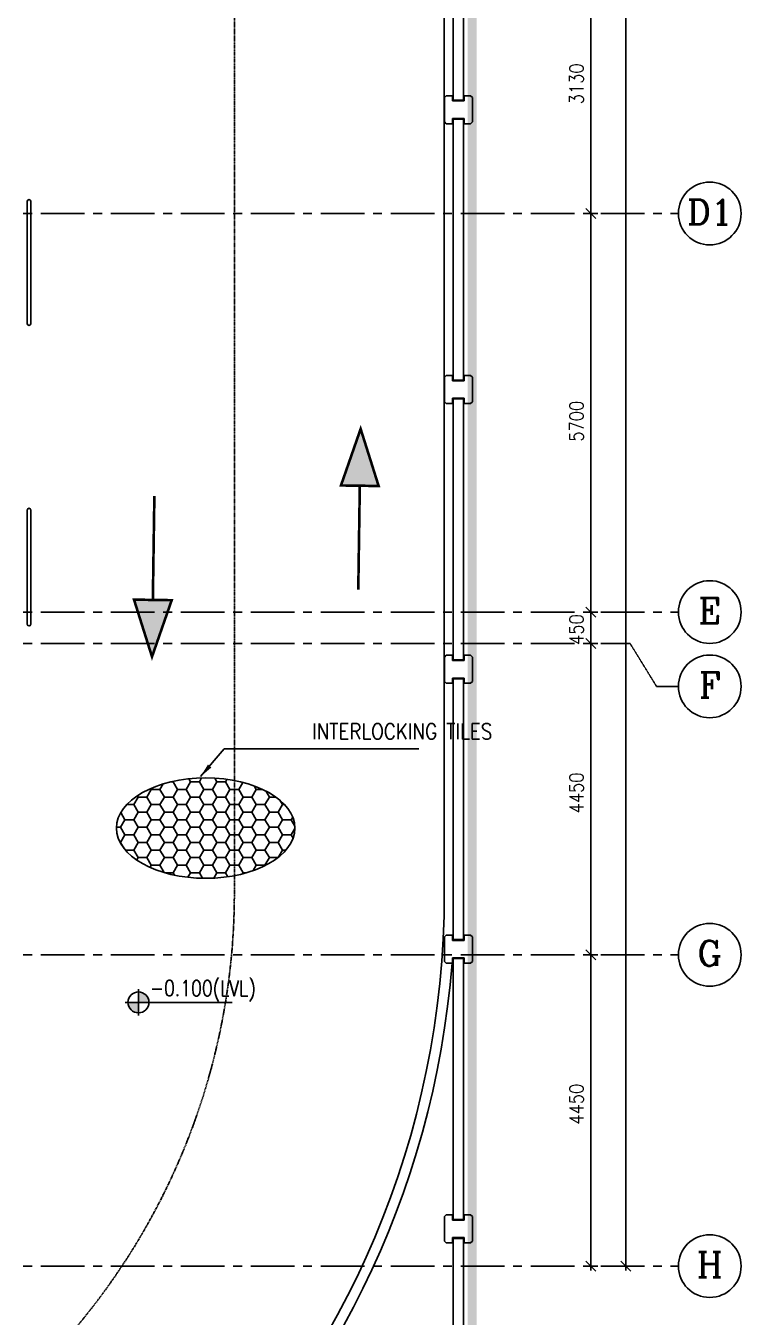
# Model space of a CAD drawing. Header units: metres. Extents: x 841183 to 1048542, y 259326 to 317714.
# Drawn here: x 1038321 to 1048542, y 279722 to 298183 of the extents above; entities that cross this region are included whole.
import ezdxf
from ezdxf.enums import TextEntityAlignment as Align

# ---------------------------------------------------------------- set-up
doc = ezdxf.new("R2010")
doc.units = ezdxf.units.M
doc.header["$PDMODE"] = 34
for name, pattern in [('CENTER', [2, 1.25, -0.25, 0.25, -0.25]), ('HIDDEN2', [0.1875, 0.125, -0.0625]), ('VILLA AXIS$0$CENTER', [2, 1.25, -0.25, 0.25, -0.25])]:
    doc.linetypes.add(name, pattern=pattern)
for name, color, linetype, transparency in [('A-AXIS DIMENSION', 252, 'Continuous', 0.6), ('A-AXIS MARKER', 253, 'Continuous', 0.6), ('A-AXIS TEXT', 252, 'Continuous', 0.6), ('A-DOOR', 252, 'Continuous', 0.6), ('A-REFLECT DOWN', 252, 'Continuous', 0.6), ('G-PAVEMENT', 252, 'Continuous', 0.6)]:
    doc.layers.add(name, color=color, linetype=linetype, transparency=transparency)
for name, color, linetype in [('A-AXIS LINE', 253, 'Continuous'), ('A-LEVEL', 252, 'Continuous'), ('A-RAILING', 252, 'Continuous'), ('A-TEXT', 252, 'Continuous'), ('A-WALL-1', 252, 'Continuous'), ('F-PLOT LIMITS - Zoom', 1, 'Continuous'), ('G-LEADER', 252, 'Continuous'), ('G-LVL', 252, 'Continuous'), ('PRE CAST WALL', 252, 'Continuous')]:
    doc.layers.add(name, color=color, linetype=linetype)
doc.styles.add('ISOCP3', font='isocp3.shx')
doc.styles.add('romans', font='romans.shx', dxfattribs={"width": 0.85})
doc.styles.add('VILLA AXIS$0$U SHAPE AXIS$0$AXES$0$COMP', font='complex')
doc.dimstyles.new('DIM-100', dxfattribs={"dimtxt": 200, "dimasz": 100, "dimexe": 50, "dimexo": 75, "dimgap": 50, "dimtad": 1, "dimdec": 0, "dimrnd": 5, "dimzin": 9, "dimdsep": 46, "dimtxsty": 'romans', "dimblk1": 'D-oblique', "dimblk2": 'D-oblique', "dimsah": 1, "dimcen": 100, "dimdle": 100, "dimclrd": 256, "dimclre": 256, "dimclrt": 131, "dimadec": 0, "dimazin": 0, "dimtfac": 1, "dimtdec": 0, "dimtofl": 0, "dimtmove": 2, "dimatfit": 3, "dimldrblk": 'OBLIQUE', "dimfxl": 100, "dimfxlon": 1, "dimtfillclr": 256, "dimtolj": 1, "dimtzin": 0, "dimarcsym": 0})
doc.dimstyles.new('LEADER-100', dxfattribs={"dimtxt": 225, "dimasz": 200, "dimexe": 100, "dimexo": 100, "dimgap": 50, "dimtad": 1, "dimdec": 0, "dimzin": 0, "dimdsep": 46, "dimtxsty": 'ISOCP3', "dimcen": 100, "dimdle": 100, "dimclrd": 256, "dimclre": 256, "dimclrt": 3, "dimadec": 0, "dimazin": 0, "dimtfac": 1, "dimtdec": 0, "dimtofl": 0, "dimtmove": 2, "dimatfit": 3, "dimfxl": 1, "dimtolj": 1, "dimtzin": 0, "dimarcsym": 0})

# ---------------------------------------------------------------- blocks, each defined once
blk = doc.blocks.new('D-oblique')
for p, q in [((-1, 0), (0.65, 0)), ((-0.71, -0.71), (0.71, 0.71)), ((0, -1), (0, 1))]:
    blk.add_line(p, q)
blk = doc.blocks.new('*D162')
at = {"layer": 'A-AXIS DIMENSION', "lineweight": -2, "transparency": 16777216}
for p, q in [((8695, 0), (8844, 0)), ((8794, -31132), (8794, -100)), ((8696, -31232), (8844, -31232))]:
    blk.add_line(p, q, dxfattribs=at)
at = {"layer": 'Defpoints', "color": 0, "transparency": 16777216}
for p in [(7900, 0, -68), (8794, 0), (7900, -31232, -139)]:
    blk.add_point(p, dxfattribs=at)
at = {"layer": 'A-AXIS DIMENSION', "lineweight": -2, "transparency": 16777216, "xscale": 100, "yscale": 100, "zscale": 100}
for p, rotation in [((8794, 0), 90), ((8794, -31232), 270)]:
    blk.add_blockref('D-oblique', p, dxfattribs=dict(at, rotation=rotation))
at = {"layer": 'A-AXIS DIMENSION', "transparency": 16777216, "insert": (8589, -7528), "char_height": 200, "attachment_point": 5, "rotation": 90, "style": 'romans'}
blk.add_mtext('\\A1;31230', dxfattribs=at)
blk = doc.blocks.new('_OBLIQUE')
at = {"color": 0, "linetype": 'ByBlock'}
blk.add_line((-0.5, -0.5), (0.5, 0.5), dxfattribs=at)
blk = doc.blocks.new('VILLA AXIS$0$U SHAPE AXIS$0$AXES$0$AXIS-MARK')
at = {"layer": 'A-AXIS MARKER'}
blk.add_circle((0, 0.5), 0.5, dxfattribs=at)
at = {"layer": 'A-AXIS TEXT', "color": 8, "style": 'VILLA AXIS$0$U SHAPE AXIS$0$AXES$0$COMP'}
blk.add_attdef('1', text='', height=0.4, dxfattribs=at).set_placement((0, 0.5), align=Align.MIDDLE)
blk = doc.blocks.new('*D166')
at = {"layer": 'A-AXIS DIMENSION', "lineweight": -2, "transparency": 16777216}
for p, q in [((8195, -13052), (8344, -13052)), ((8294, -16083), (8294, -13152)), ((8195, -16183), (8344, -16183))]:
    blk.add_line(p, q, dxfattribs=at)
at = {"layer": 'Defpoints', "color": 0, "transparency": 16777216}
for p in [(560, -13052, -68), (8294, -13052), (560, -16183, -6)]:
    blk.add_point(p, dxfattribs=at)
at = {"layer": 'A-AXIS DIMENSION', "lineweight": -2, "transparency": 16777216, "xscale": 100, "yscale": 100, "zscale": 100}
for p, rotation in [((8294, -13052), 90), ((8294, -16183), 270)]:
    blk.add_blockref('D-oblique', p, dxfattribs=dict(at, rotation=rotation))
at = {"layer": 'A-AXIS DIMENSION', "transparency": 16777216, "insert": (8089, -14330), "char_height": 200, "attachment_point": 5, "rotation": 90, "style": 'romans'}
blk.add_mtext('\\A1;3130', dxfattribs=at)
blk = doc.blocks.new('*D167')
at = {"layer": 'A-AXIS DIMENSION', "lineweight": -2, "transparency": 16777216}
for p, q in [((8195, -16183), (8344, -16183)), ((8294, -21782), (8294, -16283)), ((8195, -21882), (8344, -21882))]:
    blk.add_line(p, q, dxfattribs=at)
at = {"layer": 'Defpoints', "color": 0, "transparency": 16777216}
for p in [(560, -16183, -74), (8294, -16183), (560, -21882, -74)]:
    blk.add_point(p, dxfattribs=at)
at = {"layer": 'A-AXIS DIMENSION', "lineweight": -2, "transparency": 16777216, "xscale": 100, "yscale": 100, "zscale": 100}
for p, rotation in [((8294, -16183), 90), ((8294, -21882), 270)]:
    blk.add_blockref('D-oblique', p, dxfattribs=dict(at, rotation=rotation))
at = {"layer": 'A-AXIS DIMENSION', "transparency": 16777216, "insert": (8089, -19153), "char_height": 200, "attachment_point": 5, "rotation": 90, "style": 'romans'}
blk.add_mtext('\\A1;5700', dxfattribs=at)
blk = doc.blocks.new('*D169')
at = {"layer": 'A-AXIS DIMENSION', "lineweight": -2, "transparency": 16777216}
for p, q in [((8194, -21882), (8344, -21882)), ((8294, -22232), (8294, -21982)), ((8194, -22332), (8344, -22332))]:
    blk.add_line(p, q, dxfattribs=at)
at = {"layer": 'Defpoints', "color": 0, "transparency": 16777216}
for p in [(560, -21882, -68), (8294, -21882), (560, -22332, -4)]:
    blk.add_point(p, dxfattribs=at)
at = {"layer": 'A-AXIS DIMENSION', "lineweight": -2, "transparency": 16777216, "xscale": 100, "yscale": 100, "zscale": 100}
for p, rotation in [((8294, -21882), 90), ((8294, -22332), 270)]:
    blk.add_blockref('D-oblique', p, dxfattribs=dict(at, rotation=rotation))
at = {"layer": 'A-AXIS DIMENSION', "transparency": 16777216, "insert": (8089, -22132), "char_height": 200, "attachment_point": 5, "rotation": 90, "style": 'romans'}
blk.add_mtext('\\A1;450', dxfattribs=at)
blk = doc.blocks.new('*D170')
at = {"layer": 'A-AXIS DIMENSION', "lineweight": -2, "transparency": 16777216}
for p, q in [((8195, -22332), (8344, -22332)), ((8294, -26682), (8294, -22432)), ((8195, -26782), (8344, -26782))]:
    blk.add_line(p, q, dxfattribs=at)
at = {"layer": 'Defpoints', "color": 0, "transparency": 16777216}
for p in [(560, -22332, -68), (8294, -22332), (560, -26782, -6)]:
    blk.add_point(p, dxfattribs=at)
at = {"layer": 'A-AXIS DIMENSION', "lineweight": -2, "transparency": 16777216, "xscale": 100, "yscale": 100, "zscale": 100}
for p, rotation in [((8294, -22332), 90), ((8294, -26782), 270)]:
    blk.add_blockref('D-oblique', p, dxfattribs=dict(at, rotation=rotation))
at = {"layer": 'A-AXIS DIMENSION', "transparency": 16777216, "insert": (8089, -24467), "char_height": 200, "attachment_point": 5, "rotation": 90, "style": 'romans'}
blk.add_mtext('\\A1;4450', dxfattribs=at)
blk = doc.blocks.new('*D171')
at = {"layer": 'A-AXIS DIMENSION', "lineweight": -2, "transparency": 16777216}
for p, q in [((8195, -26782), (8344, -26782)), ((8294, -31132), (8294, -26882)), ((8195, -31232), (8344, -31232))]:
    blk.add_line(p, q, dxfattribs=at)
at = {"layer": 'Defpoints', "color": 0, "transparency": 16777216}
for p in [(560, -26782, -68), (8294, -26782), (560, -31232, -6)]:
    blk.add_point(p, dxfattribs=at)
at = {"layer": 'A-AXIS DIMENSION', "lineweight": -2, "transparency": 16777216, "xscale": 100, "yscale": 100, "zscale": 100}
for p, rotation in [((8294, -26782), 90), ((8294, -31232), 270)]:
    blk.add_blockref('D-oblique', p, dxfattribs=dict(at, rotation=rotation))
at = {"layer": 'A-AXIS DIMENSION', "transparency": 16777216, "insert": (8089, -28917), "char_height": 200, "attachment_point": 5, "rotation": 90, "style": 'romans'}
blk.add_mtext('\\A1;4450', dxfattribs=at)
blk = doc.blocks.new('arrow')
h = blk.add_hatch(color=252)
h.dxf.hatch_style = 1
h.paths.add_polyline_path([(0, 3066), (-359, 1983), (359, 1983)])
at = {"layer": 'A-AXIS DIMENSION', "color": 252, "const_width": 50}
blk.add_lwpolyline([(359, 1983), (0, 3066), (-359, 1983)], close=True, dxfattribs=at)
blk.add_lwpolyline([(0, 1983), (0, 0)], dxfattribs=at)
blk = doc.blocks.new('COLUMN-C1')
at = {"layer": 'A-WALL-1', "color": 252}
for p, q in [((923039, 204444, -68), (923064, 204469, -68)), ((923039, 204444, -68), (923039, 204094, -68)), ((923064, 204469, -68), (923154, 204469, -68)), ((923154, 204469, -68), (923154, 204394, -68)), ((923154, 204394, -68), (923324, 204394, -68)), ((923324, 204394, -68), (923324, 204469, -68)), ((923324, 204469, -68), (923414, 204469, -68)), ((923414, 204469, -68), (923439, 204444, -68)), ((923439, 204444, -68), (923439, 204094, -68)), ((923064, 204069, -68), (923039, 204094, -68)), ((923039, 204094, -68), (923064, 204069, -68)), ((923154, 204069, -68), (923064, 204069, -68)), ((923154, 204069, -68), (923154, 204144, -68)), ((923154, 204144, -68), (923324, 204144, -68)), ((923324, 204144, -68), (923324, 204069, -68)), ((923414, 204069, -68), (923324, 204069, -68)), ((923439, 204094, -68), (923414, 204069, -68))]:
    blk.add_line(p, q, dxfattribs=at)
blk = doc.blocks.new('A$C56b1935b')
at = {"layer": 'A-WALL-1', "color": 252}
for p, q in [((44376, -26825, 68), (44401, -26800, 68)), ((44376, -26825, 68), (44376, -27175, 68)), ((44401, -26800, 68), (44491, -26800, 68)), ((44491, -26800, 68), (44491, -26875, 68)), ((44491, -26875, 68), (44661, -26875, 68)), ((44661, -26875, 68), (44661, -26800, 68)), ((44661, -26800, 68), (44751, -26800, 68)), ((44751, -26800, 68), (44776, -26825, 68)), ((44776, -26825, 68), (44776, -27175, 68)), ((44491, -27200, 68), (44491, -27125, 68)), ((44491, -27125, 68), (44661, -27125, 68)), ((44661, -27125, 68), (44661, -27200, 68)), ((44401, -27200, 68), (44376, -27175, 68)), ((44376, -27175, 68), (44401, -27200, 68)), ((44491, -27200, 68), (44401, -27200, 68)), ((44751, -27200, 68), (44661, -27200, 68)), ((44776, -27175, 68), (44751, -27200, 68))]:
    blk.add_line(p, q, dxfattribs=at)
at = {"layer": 'PRE CAST WALL', "color": 252}
for p, q in [((44501, -27135, 26), (44501, -30865, 26)), ((44651, -27135, 26), (44501, -27135, 26)), ((44651, -30865, 26), (44651, -27135, 26)), ((44501, -30865, 26), (44651, -30865, 26))]:
    blk.add_line(p, q, dxfattribs=at)
at = {"layer": 'PRE CAST WALL', "color": 252, "elevation": 26}
for points in [[(44501, -11135), (44501, -14865), (44651, -14865), (44651, -11135)], [(44501, -15135), (44501, -18865), (44651, -18865), (44651, -15135)], [(44501, -19135), (44501, -22865), (44651, -22865), (44651, -19135)], [(44501, -23135), (44501, -26865), (44651, -26865), (44651, -23135)], [(44501, -31135), (44501, -34865), (44651, -34865), (44651, -31135)]]:
    blk.add_lwpolyline(points, close=True, dxfattribs=at)
at = {"layer": 'PRE CAST WALL', "color": 252}
for p in [(-878663, -219269, 136), (-878663, -223269, 136), (-878663, -227269, 136), (-878663, -235269, 136)]:
    blk.add_blockref('COLUMN-C1', p, dxfattribs=at)
blk = doc.blocks.new('LVL')
at = {"layer": 'A-LEVEL'}
h = blk.add_hatch(color=252, dxfattribs=at)
h.paths.add_polyline_path([(0, 150), (0, 0), (150, 0, 0.414214)])
h.paths.add_polyline_path([(0, 0), (-150, 0, 0.414214), (0, -150)])
for p, q in [((0, -190), (0, 190)), ((-190, 0), (1339, 0))]:
    blk.add_line(p, q, dxfattribs=at)
blk.add_circle((0, 0), 150, dxfattribs=at)
at = {"layer": 'A-LEVEL', "color": 3, "style": 'romans', "width": 0.8}
for tag, p in [('FINISH', (200, 92)), ('CONCRETE', (208, -299))]:
    blk.add_attdef(tag, p, '', height=225, dxfattribs=at)
blk = doc.blocks.new('A$C51a5b08a')
at = {"layer": 'A-AXIS LINE', "linetype": 'VILLA AXIS$0$CENTER', "ltscale": 500}
for p, q in [((-40565.7, -16183.2, -220.1), (9544.5, -16183.2, -106.5)), ((-40565.7, -21881.7, -220.1), (9544.5, -21881.7, -106.5)), ((-40565.7, -22331.7, -220.1), (8855, -22331.7, -106.5)), ((-40565.7, -26781.7, -220.1), (9544.5, -26781.7, -106.5)), ((-40565.7, -31231.7, -220.1), (9544.5, -31231.7, -106.5))]:
    blk.add_line(p, q, dxfattribs=at)
at = {"layer": 'A-AXIS LINE', "linetype": 'VILLA AXIS$0$CENTER', "ltscale": 4, "elevation": -106.4}
blk.add_lwpolyline([(9544.5, -22944.1), (9232.5, -22944.1), (8855, -22331.7)], dxfattribs=at)
at = {"layer": 'A-RAILING', "elevation": -106.5}
for points in [[(290.9, -16009.5), (290.9, -17759.7, -0.9997598), (240.9, -17759.7), (240.9, -16009.5, -1)], [(290.9, -22055.8), (290.9, -20423.1, 0.9997598), (240.9, -20423.1), (240.9, -22055.8, 1)]]:
    blk.add_lwpolyline(points, format="xyb", close=True, dxfattribs=at)
at = {"layer": 'A-AXIS TEXT'}
ref = blk.add_blockref('VILLA AXIS$0$U SHAPE AXIS$0$AXES$0$AXIS-MARK', (9993, -16631.7, -106.5), dxfattribs=dict(at, xscale=897.0721255241026, yscale=897.0721255241026, zscale=897.0721255241026))
ref.add_attrib('1', 'D1', dxfattribs={"height": 360, "style": 'VILLA AXIS$0$U SHAPE AXIS$0$AXES$0$COMP'}).set_placement((9993, -16161.2, -106.5), align=Align.MIDDLE)
ref = blk.add_blockref('VILLA AXIS$0$U SHAPE AXIS$0$AXES$0$AXIS-MARK', (9993, -22330.2, -106.5), dxfattribs=dict(at, xscale=897.0721255241026, yscale=897.0721255241026, zscale=897.0721255241026))
ref.add_attrib('1', 'E', dxfattribs={"height": 360, "style": 'VILLA AXIS$0$U SHAPE AXIS$0$AXES$0$COMP'}).set_placement((9993, -21859.6, -106.5), align=Align.MIDDLE)
ref = blk.add_blockref('VILLA AXIS$0$U SHAPE AXIS$0$AXES$0$AXIS-MARK', (9993, -23392.7, -106.4), dxfattribs=dict(at, xscale=897.0721255241026, yscale=897.0721255241026, zscale=897.0721255241026))
ref.add_attrib('1', 'F', dxfattribs={"height": 360, "style": 'VILLA AXIS$0$U SHAPE AXIS$0$AXES$0$COMP'}).set_placement((9993, -22922.1, -106.4), align=Align.MIDDLE)
ref = blk.add_blockref('VILLA AXIS$0$U SHAPE AXIS$0$AXES$0$AXIS-MARK', (9993, -27230.2, -106.5), dxfattribs=dict(at, xscale=897.0721255241026, yscale=897.0721255241026, zscale=897.0721255241026))
ref.add_attrib('1', 'G', dxfattribs={"height": 360, "style": 'VILLA AXIS$0$U SHAPE AXIS$0$AXES$0$COMP'}).set_placement((9993, -26759.6, -106.5), align=Align.MIDDLE)
ref = blk.add_blockref('VILLA AXIS$0$U SHAPE AXIS$0$AXES$0$AXIS-MARK', (9993, -31680.2, -106.5), dxfattribs=dict(at, xscale=897.0721255241026, yscale=897.0721255241026, zscale=897.0721255241026))
ref.add_attrib('1', 'H', dxfattribs={"height": 360, "style": 'VILLA AXIS$0$U SHAPE AXIS$0$AXES$0$COMP'}).set_placement((9993, -31209.6, -106.5), align=Align.MIDDLE)
at = {"color": 252, "style": 'romans', "width": 0.8}
blk.add_attdef('RD01', text='', height=225, dxfattribs=at).set_placement((-31176.6, -17501.4, -38.4), align=Align.MIDDLE_CENTER)
at = {"layer": 'A-AXIS DIMENSION'}
for base, p1, p2, picture, middle in [((8794.5, 0, 7.1), (7899.7, -31231.7, -132.1), (7899.5, 0, -61), '*D162', (8589.1, -7527.8, 7.1)), ((8294.5, -13051.6917, -106.4811), (559.6725, -16183.2123, -112.1118), (559.8364, -13051.6917, -174.5342), '*D166', (8089.0571, -14329.6392, -106.4811)), ((8294.5, -16183.2123, -38.4277), (559.8512, -21881.6919, -112.1114), (559.8512, -16183.2123, -112.1114), '*D167', (8089.0571, -19153.3908, -38.4277)), ((8294.5, -21881.7, -106.5), (559.7, -22331.7, -110.4), (559.8, -21881.7, -174.5), '*D169', (8089.1, -22132.4, -106.5)), ((8294.5, -22331.7, -106.5), (559.7, -26781.7, -112.1), (559.8, -22331.7, -174.5), '*D170', (8089.1, -24467.3, -106.5)), ((8294.5, -26781.7, -106.5), (559.7, -31231.7, -112.1), (559.8, -26781.7, -174.5), '*D171', (8089.1, -28917.3, -106.5))]:
    dim = blk.add_linear_dim(base=base, p1=p1, p2=p2, angle=90, dimstyle='DIM-100', override={"dimclrt": 256}, dxfattribs=at)
    dim.commit()
    dim.dimension.update_dxf_attribs({"geometry": picture, "text_midpoint": middle, "dimtype": 160})
blk = doc.blocks.new('A$C10b3fa2f')
at = {"layer": 'A-REFLECT DOWN', "color": 252, "linetype": 'CENTER', "ltscale": 10, "elevation": 74}
blk.add_lwpolyline([(-43025, -35550.3), (-6450, -35550.3, 0.1989123), (373.6, -32723.9, 0.1989119), (3200, -25900.3), (3200, 275)], format="xyb", dxfattribs=at)
at = {"layer": 'A-REFLECT DOWN', "color": 252, "elevation": 74}
for points in [[(6200, 99.7), (6200, -25900.3, -0.414213), (-6450, -38550.3), (-43075, -38550.3)], [(6310.9, -26900, -0.3914964), (-6450, -38700.3), (-36104.6, -38700.3)]]:
    blk.add_lwpolyline(points, format="xyb", dxfattribs=at)
at = {"layer": 'F-PLOT LIMITS - Zoom', "color": 252, "linetype": 'HIDDEN2', "ltscale": 2500, "elevation": 74}
blk.add_lwpolyline([(-43400, 300, 100, 75, 0), (6600, 300, 128.5, 128.5, 0), (6600.1, -49700, 128.5, 128.5, 0), (-43400, -49700, 128.5, 128.5, 0)], format="xyseb", close=True, dxfattribs=at)
at = {"layer": 'A-AXIS DIMENSION', "color": 252}
for p, xscale, yscale, zscale, rotation in [((4970.6, -21562.7, 74), -0.7500000000000107, 0.7500000000000107, 0.75, 359.1572420086187), ((2057.1, -20221.1, 74), 0.7500000000000003, 0.7500000000000003, 0.7500000000000003, 179.1567809049541)]:
    blk.add_blockref('arrow', p, dxfattribs=dict(at, xscale=xscale, yscale=yscale, zscale=zscale, rotation=rotation))
blk.add_blockref('A$C56b1935b', (-38175.6, 300, 6), dxfattribs=at)
at = {"layer": 'G-PAVEMENT'}
h = blk.add_hatch(dxfattribs=at)
h.set_pattern_fill('HONEY', color=256, scale=1000, style=0)
h.set_pattern_definition([(0, (149112.64, 134845.49), (187.5, 108.253175), [125, -250]), (120, (149112.64, 134845.49), (-187.5, 108.253175), [125, -250]), (60, (149112.64, 134845.49), (4e-14, 216.50635), [-250, 125])])
edge = h.paths.add_edge_path()
edge.add_ellipse((2790.2, -24969.9), major_axis=(-1276, 0), ratio=0.5625002, start_angle=0, end_angle=360)
at = {"layer": 'A-DOOR'}
blk.add_ellipse((2790.2, -24969.9, 88.3), major_axis=(-1276, 0, 0), ratio=0.5625002, dxfattribs=at)
at = {"layer": 'G-LVL'}
ref = blk.add_blockref('LVL', (1829.6, -27461.6, 74), dxfattribs=dict(at, rotation=359.8667183027063))
ref.add_attrib('FINISH', '-0.100(LVL)', (1995.1, -27369.6, 74), dxfattribs={"layer": '0', "height": 225, "rotation": 359.86672, "style": 'romans', "width": 0.8})
at = {"layer": 'A-TEXT', "insert": (6885.4, -23475.2, 107.4), "char_height": 225, "width": 3972.951, "attachment_point": 3, "rotation": 359.99988, "style": 'romans'}
blk.add_mtext('INTERLOCKING TILES', dxfattribs=at)
at = {"layer": 'G-LEADER'}
blk.add_leader([(2718, -24234, 107.4), (3055.8, -23836.4, 107.4), (5834.6, -23836.4, 107.4)], dimstyle='LEADER-100', dxfattribs=at)

msp = doc.modelspace()

# ---------------------------------------------------------------- block references
at = {"color": 2}
msp.add_blockref('A$C10b3fa2f', (1038100.4, 311684, -216), dxfattribs=at)

# ---------------------------------------------------------------- next in the draw order: block references
msp.add_blockref('A$C51a5b08a', (1038100.4, 311683.9, -103.7), dxfattribs=at)

doc.saveas('drawing.dxf')
